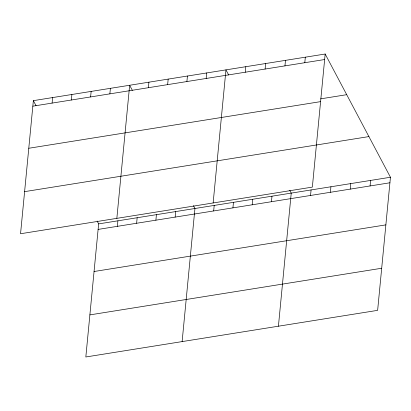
<?xml version="1.0" encoding="UTF-8"?>
<svg xmlns="http://www.w3.org/2000/svg" width="411" height="411" viewBox="0 0 411 411"><rect width="100%" height="100%" fill="white"/><g stroke="black" fill="none" stroke-linecap="round" stroke-linejoin="round"><path stroke-width="0.62" d="M33.363 100.649L20.55 233.746L312.355 187.108L325.173 54.016L33.363 100.649L36.06 105.735M52.094 103.094L52.623 97.571M71.355 100.017L71.884 94.494M90.61 96.939L91.144 91.417M109.871 93.862L110.4 88.339M97.15 221.067L98.645 223.892L85.827 356.984L377.637 310.351L390.45 177.254L325.173 54.016M116.847 218.354L129.66 85.262L132.352 90.343M117.371 226.333L117.906 220.815M148.386 87.702L148.921 82.185M136.632 223.255L137.161 217.738M167.647 84.625L168.181 79.102M155.892 220.178L156.421 214.66M186.907 81.548L187.437 76.025M175.148 217.1L175.682 211.578M206.168 78.47L206.697 72.947M182.124 341.598L194.942 208.5L193.442 205.68M213.139 202.962L225.958 69.87L228.65 74.956M213.669 210.946L214.198 205.423M245.269 72.223L245.799 66.7M232.929 207.868L233.458 202.346M265.11 69.048L265.645 63.53M252.184 204.791L252.719 199.268M271.445 201.714L271.979 196.191M284.951 65.878L285.486 60.355M278.422 326.206L291.235 193.113L289.74 190.288M304.798 62.708L305.327 57.186M310.546 195.461L311.081 189.939M330.387 192.291L330.922 186.769M350.234 189.122L350.763 183.599M370.075 185.947L370.609 180.429M32.834 106.172L324.639 59.533M320.667 98.846L346.714 94.684M28.78 148.268L320.585 101.635M24.603 191.644L368.908 136.586M98.645 223.892L390.45 177.254M98.111 229.415L389.921 182.777M94.057 271.512L385.862 224.874M89.881 314.888L381.691 268.249"/></g></svg>
